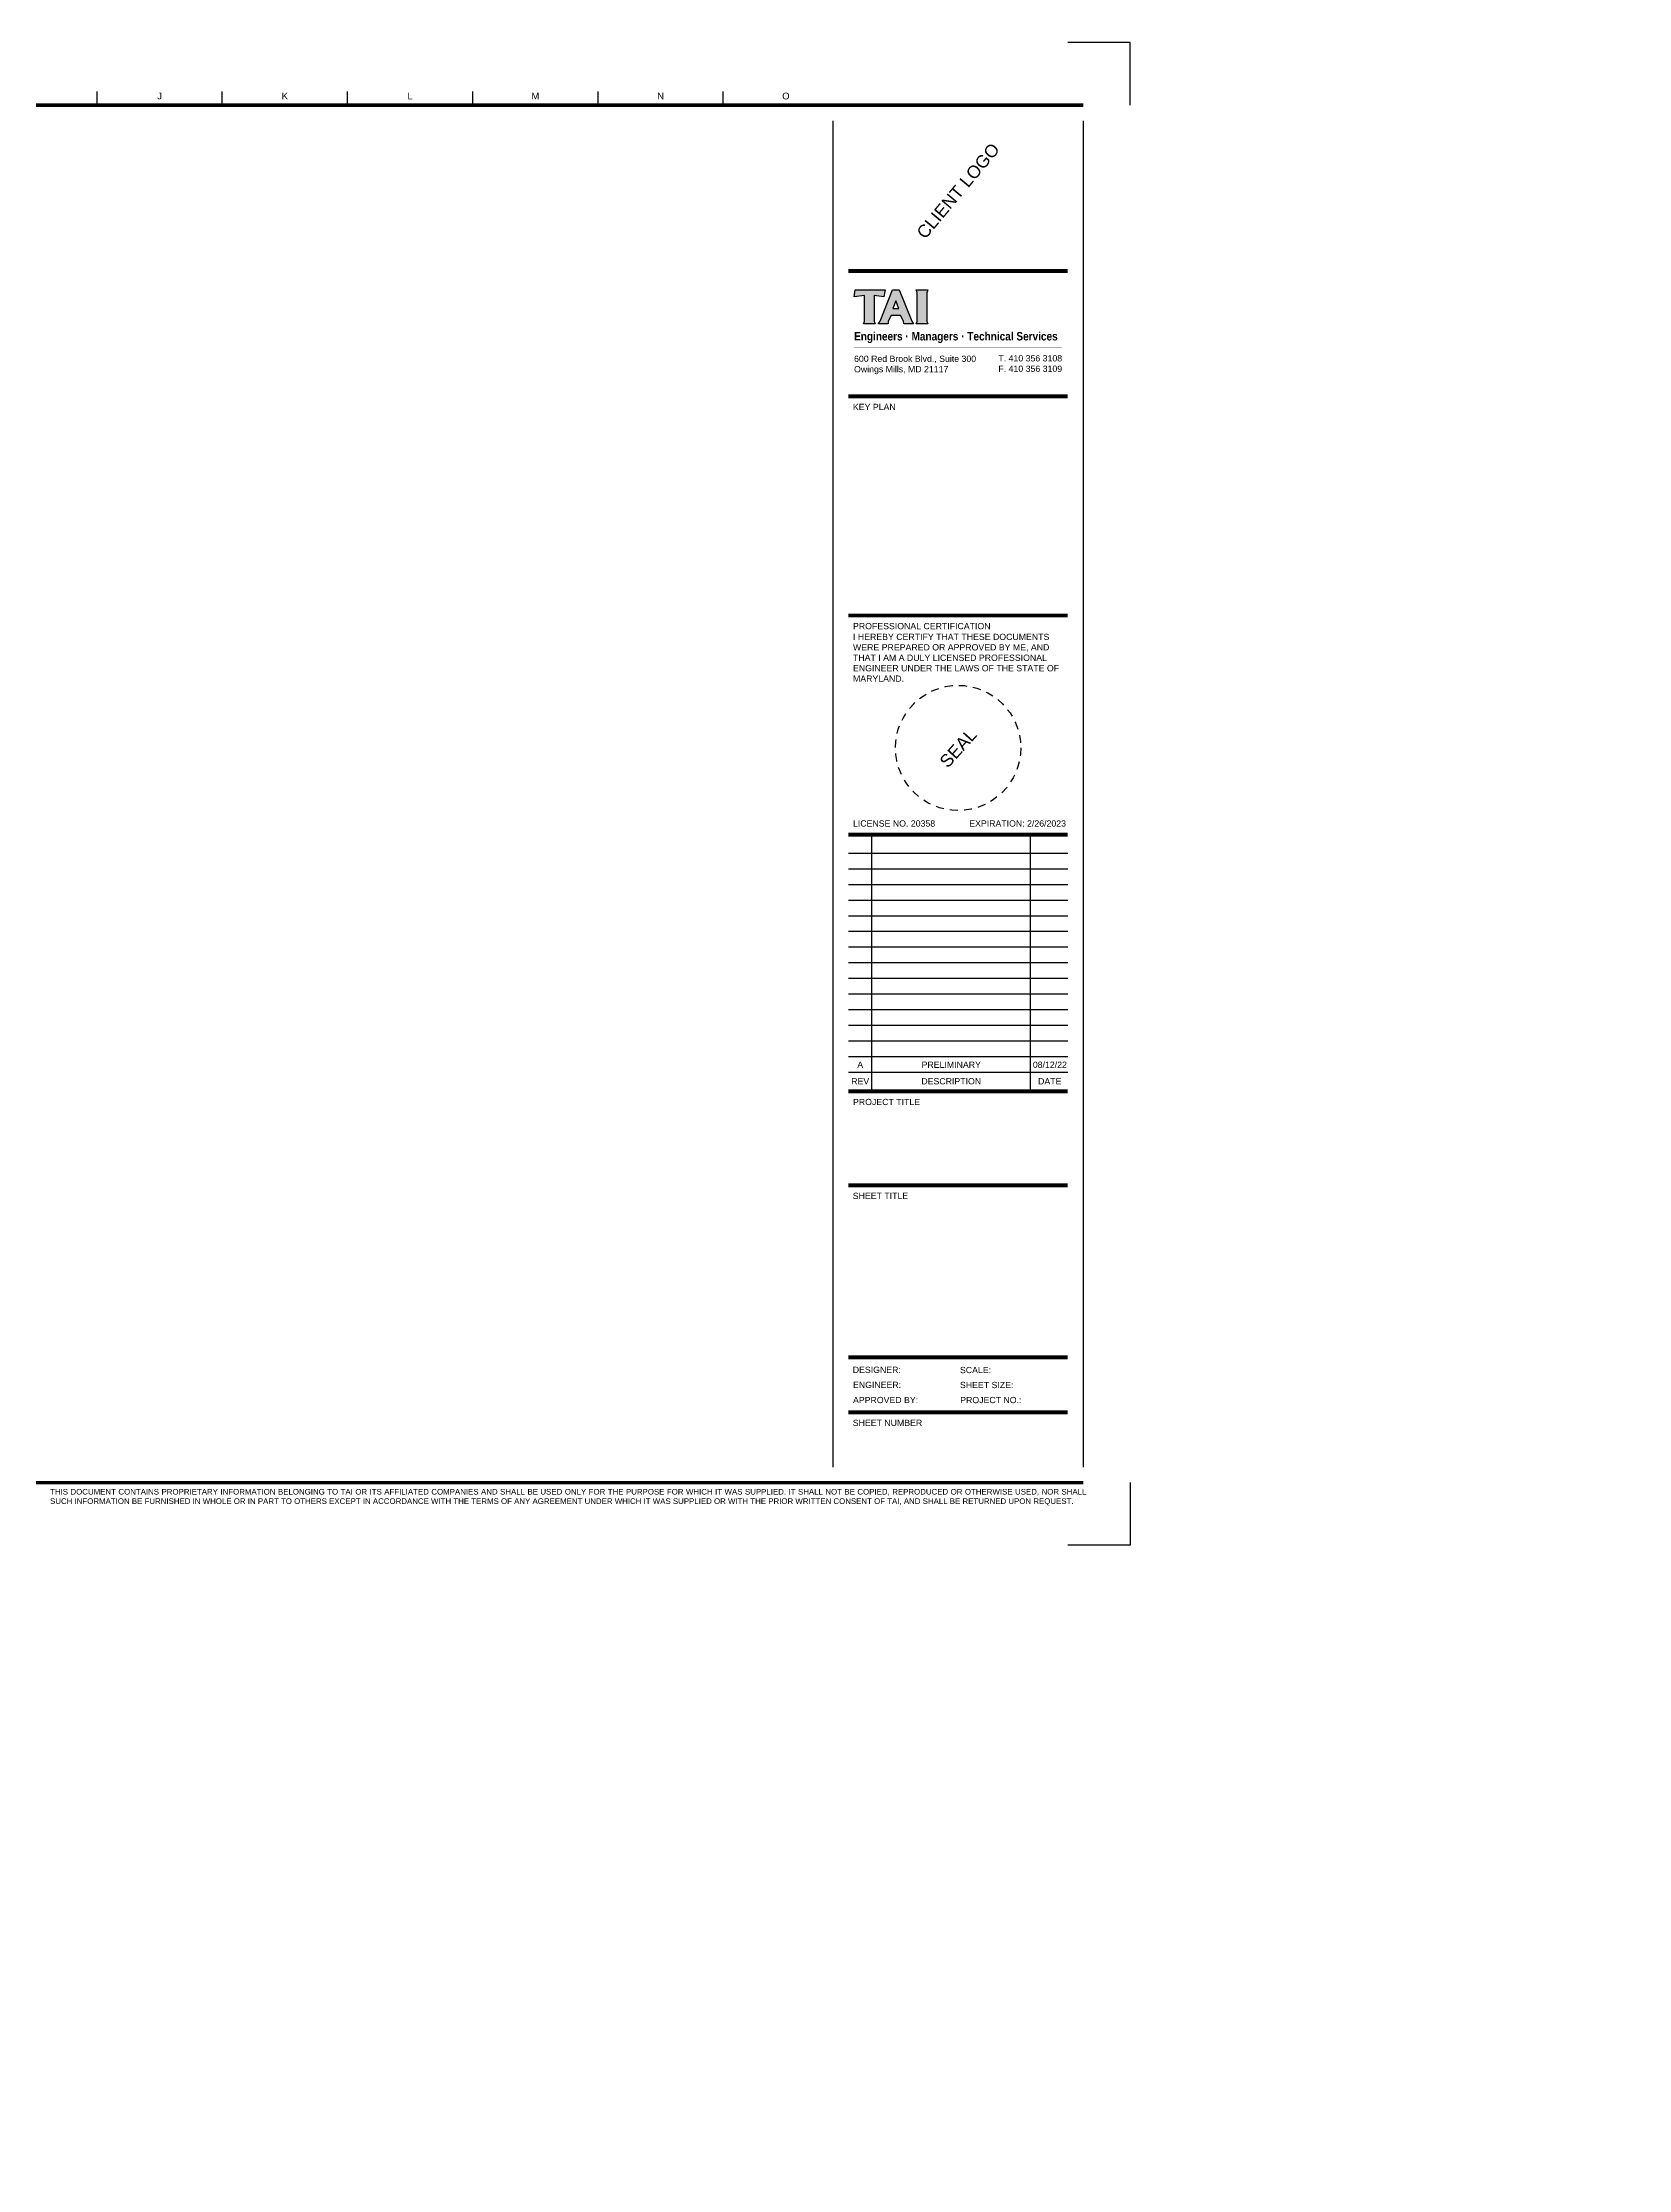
# Model space of a CAD drawing. Header units: inches. Extents: x 0 to 87.9, y -10 to 24.
# Drawn here: x 18.63 to 43.96, y -9.97 to 24 of the extents above; entities that cross this region are included whole.
import ezdxf
from ezdxf.enums import TextEntityAlignment as Align

# ---------------------------------------------------------------- set-up
doc = ezdxf.new("R2010")
doc.units = ezdxf.units.IN
doc.header["$MEASUREMENT"] = 0
doc.linetypes.add('HIDDEN2', pattern=[0.1875, 0.125, -0.0625])
doc.layers.add('G-ANNO-NPLT', color=7, linetype='Continuous', lineweight=25, plot=False)
for name, color, linetype, lineweight in [('G-ANNO-SEAL-STR', 7, 'Continuous', 25), ('G-ANNO-SEAL-TEXT', 7, 'Continuous', 25), ('G-ANNO-TTLB', 7, 'Continuous', 25), ('G-ANNO-TTLB-DSCL', 7, 'Continuous', 25), ('G-ANNO-TTLB-KPLN-TITL', 7, 'Continuous', 25), ('G-ANNO-TTLB-LOGO', 7, 'Continuous', 25), ('G-ANNO-TTLB-REVS', 1, 'Continuous', 25)]:
    doc.layers.add(name, color=color, linetype=linetype, lineweight=lineweight)
doc.layers.add('G-ANNO-TTLB-CUTLINES', color=1, linetype='Continuous')
doc.styles.add('TAI', font='arial.ttf')
doc.styles.add('TAI BOLD', font='arialbd.ttf')

# ---------------------------------------------------------------- blocks, each defined once
blk = doc.blocks.new('TAI_LOGO')
at = {"layer": 'G-ANNO-TTLB-LOGO'}
h = blk.add_hatch(color=140, dxfattribs=at)
h.paths.add_polyline_path([(0.256, -0.803), (0.24, -0.844), (0.428, -0.844), (0.41, -0.798), (0.41, -0.388), (0.564, -0.413), (0.584, -0.301), (0.11, -0.301), (0.089, -0.413), (0.256, -0.388)])
h.paths.add_polyline_path([(0.505, -0.801), (0.476, -0.844), (0.632, -0.844), (0.634, -0.801), (0.683, -0.707), (0.83, -0.707), (0.88, -0.801), (0.883, -0.844), (1.038, -0.844), (1.01, -0.801), (0.809, -0.301), (0.703, -0.301)])
h.paths.add_polyline_path([(0.756, -0.476), (0.806, -0.599), (0.707, -0.599)], flags=16)
h.paths.add_polyline_path([(1.095, -0.803), (1.079, -0.844), (1.267, -0.844), (1.249, -0.798), (1.249, -0.346), (1.267, -0.301), (1.079, -0.301), (1.095, -0.341)])
at = {"layer": 'G-ANNO-TTLB-LOGO', "color": 140}
for points in [[(0.41, -0.388), (0.41, -0.798), (0.428, -0.844), (0.24, -0.844), (0.255, -0.803), (0.255, -0.388), (0.089, -0.413), (0.109, -0.301), (0.584, -0.301), (0.564, -0.413)], [(0.883, -0.844), (0.88, -0.801), (0.83, -0.707), (0.683, -0.707), (0.634, -0.801), (0.632, -0.844), (0.476, -0.844), (0.505, -0.801), (0.703, -0.301), (0.809, -0.301), (1.01, -0.801), (1.038, -0.844)], [(1.249, -0.798), (1.267, -0.844), (1.079, -0.844), (1.095, -0.803), (1.095, -0.341), (1.079, -0.301), (1.267, -0.301), (1.249, -0.346)], [(0.707, -0.599), (0.806, -0.599), (0.756, -0.476)]]:
    blk.add_lwpolyline(points, close=True, dxfattribs=at)
at = {"layer": 'G-ANNO-TTLB-LOGO', "const_width": 0.01}
blk.add_lwpolyline([(0.089, -1.226), (3.411, -1.226)], dxfattribs=at)
at = {"layer": 'G-ANNO-TTLB-LOGO', "attachment_point": 1}
for s, width, insert, char_height, style in [('\\pxqd;{\\W0.85;Engineers · Managers · Technical Services}', 3.31536, (0.089, -0.973), 0.135, 'TAI BOLD'), ('600 Red Brook Blvd., Suite 300\\POwings Mills, MD 21117', 2.12739, (0.089, -1.35), 0.1, 'TAI'), ('\\pxqr;T. 410 356 3108\\PF. 410 356 3109', 1.06455, (2.347, -1.343), 0.1, 'TAI')]:
    blk.add_mtext_dynamic_manual_height_columns(s, width=width, gutter_width=5, heights=[0], dxfattribs=dict(at, insert=insert, char_height=char_height, style=style))
blk = doc.blocks.new('REV_BLOCK_TXT')
at = {"layer": 'G-ANNO-TTLB-REVS', "style": 'TAI'}
for tag, p in [('REV', (0.187, 0.125)), ('REV_DESCRIPTION', (1.641, 0.125)), ('REV_DATE', (3.216, 0.125))]:
    blk.add_attdef(tag, text='', height=0.1, dxfattribs=at).set_placement(p, align=Align.MIDDLE_CENTER)

msp = doc.modelspace()

# ---------------------------------------------------------------- linework, layer by layer
at = {"layer": 'G-ANNO-NPLT', "color": 252, "linetype": 'HIDDEN2'}
msp.add_circle((33.25, 12.734), 1, dxfattribs=at)
at = {"layer": 'G-ANNO-TTLB', "color": 140, "linetype": 'Continuous'}
for p, q in [((19.5, 23), (19.5, 23.219)), ((21.5, 23), (21.5, 23.219)), ((23.5, 23), (23.5, 23.219)), ((25.5, 23), (25.5, 23.219)), ((27.5, 23), (27.5, 23.219)), ((29.5, 23), (29.5, 23.219))]:
    msp.add_line(p, q, dxfattribs=at)
at = {"layer": 'G-ANNO-TTLB'}
for p, q in [((31.25, 22.75), (31.25, 1.25)), ((35.25, 22.75), (35.25, 1.25))]:
    msp.add_line(p, q, dxfattribs=at)
at = {"layer": 'G-ANNO-TTLB', "linetype": 'Continuous'}
for p, q in [((31.874, 7.25), (31.874, 11.35)), ((34.408, 7.25), (34.408, 11.35)), ((35, 11.05), (31.5, 11.05)), ((35, 10.8), (31.5, 10.8)), ((35, 10.55), (31.5, 10.55)), ((35, 10.3), (31.5, 10.3)), ((35, 10.05), (31.5, 10.05)), ((35, 9.8), (31.5, 9.8)), ((35, 9.55), (31.5, 9.55)), ((35, 9.3), (31.5, 9.3)), ((35, 9.05), (31.5, 9.05)), ((35, 8.8), (31.5, 8.8)), ((35, 8.55), (31.5, 8.55)), ((35, 8.3), (31.5, 8.3)), ((35, 8.05), (31.5, 8.05)), ((35, 7.8), (31.5, 7.8)), ((35, 7.55), (31.5, 7.55))]:
    msp.add_line(p, q, dxfattribs=at)
at = {"layer": 'G-ANNO-TTLB', "color": 7, "linetype": 'Continuous', "const_width": 0.0575}
for points in [[(35.25, 23), (1.5, 23)], [(1.5, 1), (35.25, 1)]]:
    msp.add_lwpolyline(points, dxfattribs=at)
at = {"layer": 'G-ANNO-TTLB', "const_width": 0.0625}
for points in [[(35, 20.35), (31.5, 20.35)], [(35, 14.85), (31.5, 14.85)], [(35, 11.35), (31.5, 11.35)], [(35, 7.25), (31.5, 7.25)], [(35, 5.75), (31.5, 5.75)], [(35, 3), (31.5, 3)], [(35, 2.125), (31.5, 2.125)]]:
    msp.add_lwpolyline(points, dxfattribs=at)
at = {"layer": 'G-ANNO-TTLB-CUTLINES'}
for points in [[(36, 23), (36, 24), (35, 24)], [(36, 1), (36, 0), (35, 0)]]:
    msp.add_lwpolyline(points, dxfattribs=at)
at = {"layer": 'G-ANNO-TTLB-KPLN-TITL', "const_width": 0.0625}
msp.add_lwpolyline([(35, 18.35), (31.5, 18.35)], dxfattribs=at)

# ---------------------------------------------------------------- block references
msp.add_blockref('TAI_LOGO', (31.5, 20.35))
at = {"layer": 'G-ANNO-TTLB-REVS'}
msp.add_blockref('REV_BLOCK_TXT', (31.5, 7.55), dxfattribs=at).add_auto_attribs({'REV': 'A', 'REV_DESCRIPTION': 'PRELIMINARY', 'REV_DATE': '08/12/22'})

# ---------------------------------------------------------------- texts
at = {"layer": 'G-ANNO-NPLT', "color": 252, "style": 'TAI'}
for s, rotation, p in [('CLIENT LOGO', 50.1012, (33.249, 21.632)), ('CLIENT LOGO', 50.1012, (33.249, 21.632)), ('SEAL', 48.0491, (33.25, 12.734))]:
    msp.add_text(s, height=0.2, rotation=rotation, dxfattribs=at).set_placement(p, align=Align.MIDDLE)
at = {"layer": 'G-ANNO-SEAL-STR', "char_height": 0.1, "attachment_point": 1, "style": 'TAI'}
for s, insert, width in [('LICENSE NO. 20358', (31.572, 11.578), 1.46572), ('EXPIRATION: 2/26/2023', (33.428, 11.578), 1.60754)]:
    msp.add_mtext(s, dxfattribs=dict(at, insert=insert, width=width))
at = {"layer": 'G-ANNO-SEAL-TEXT', "insert": (31.572, 14.558), "char_height": 0.1, "width": 3.42962, "attachment_point": 1, "style": 'TAI'}
msp.add_mtext('I HEREBY CERTIFY THAT THESE DOCUMENTS WERE PREPARED OR APPROVED BY ME, AND THAT I AM A DULY LICENSED PROFESSIONAL ENGINEER UNDER THE LAWS OF THE STATE OF MARYLAND.', dxfattribs=at)
at = {"layer": 'G-ANNO-TTLB', "color": 140, "style": 'TAI'}
for s, p in [('J', (20.5, 23.146)), ('K', (22.5, 23.146)), ('L', (24.5, 23.146)), ('M', (26.5, 23.146)), ('N', (28.5, 23.146)), ('O', (30.5, 23.146))]:
    msp.add_text(s, height=0.109, dxfattribs=at).set_placement(p, align=Align.MIDDLE)
at = {"layer": 'G-ANNO-TTLB', "char_height": 0.1, "style": 'TAI'}
for s, insert, width, attachment_point in [('PROFESSIONAL CERTIFICATION', (31.572, 14.73), 3.42962, 1), ('REV', (31.687, 7.411), 0.25981, 5), ('DESCRIPTION', (33.141, 7.41), 0.86353, 5), ('DATE', (34.714, 7.411), 0.337, 5), ('PROJECT TITLE', (31.572, 7.13), 1.3496, 1), ('SHEET TITLE', (31.568, 5.63), 1.17181, 1), ('DESIGNER:', (31.568, 2.852), 0.44947, 1), ('SCALE:', (33.28, 2.849), 0.89045, 1), ('ENGINEER:', (31.572, 2.612), 0.85454, 1), ('SHEET SIZE:', (33.28, 2.61), 0.86847, 1), ('APPROVED BY:', (31.572, 2.37), 1.08378, 1), ('PROJECT NO.:', (33.284, 2.37), 1.00268, 1), ('SHEET NUMBER', (31.568, 2.005), 1.24286, 1)]:
    msp.add_mtext(s, dxfattribs=dict(at, insert=insert, width=width, attachment_point=attachment_point))
at = {"layer": 'G-ANNO-TTLB-DSCL', "insert": (35.25, 0.9), "char_height": 0.09, "width": 16.5, "attachment_point": 3, "style": 'TAI'}
msp.add_mtext('\\pxqd;THIS DOCUMENT CONTAINS PROPRIETARY INFORMATION BELONGING TO TAI OR ITS AFFILIATED COMPANIES AND SHALL BE USED ONLY FOR THE PURPOSE FOR WHICH IT WAS SUPPLIED. IT SHALL NOT BE COPIED, REPRODUCED OR OTHERWISE USED, NOR SHALL SUCH INFORMATION BE FURNISHED IN WHOLE OR IN PART TO OTHERS EXCEPT IN ACCORDANCE WITH THE TERMS OF ANY AGREEMENT UNDER WHICH IT WAS SUPPLIED OR WITH THE PRIOR WRITTEN CONSENT OF TAI, AND SHALL BE RETURNED UPON REQUEST.', dxfattribs=at)
at = {"layer": 'G-ANNO-TTLB-KPLN-TITL', "insert": (31.571, 18.23), "char_height": 0.1, "width": 0.95253, "attachment_point": 1, "style": 'TAI'}
msp.add_mtext('KEY PLAN', dxfattribs=at)

doc.saveas('drawing.dxf')
